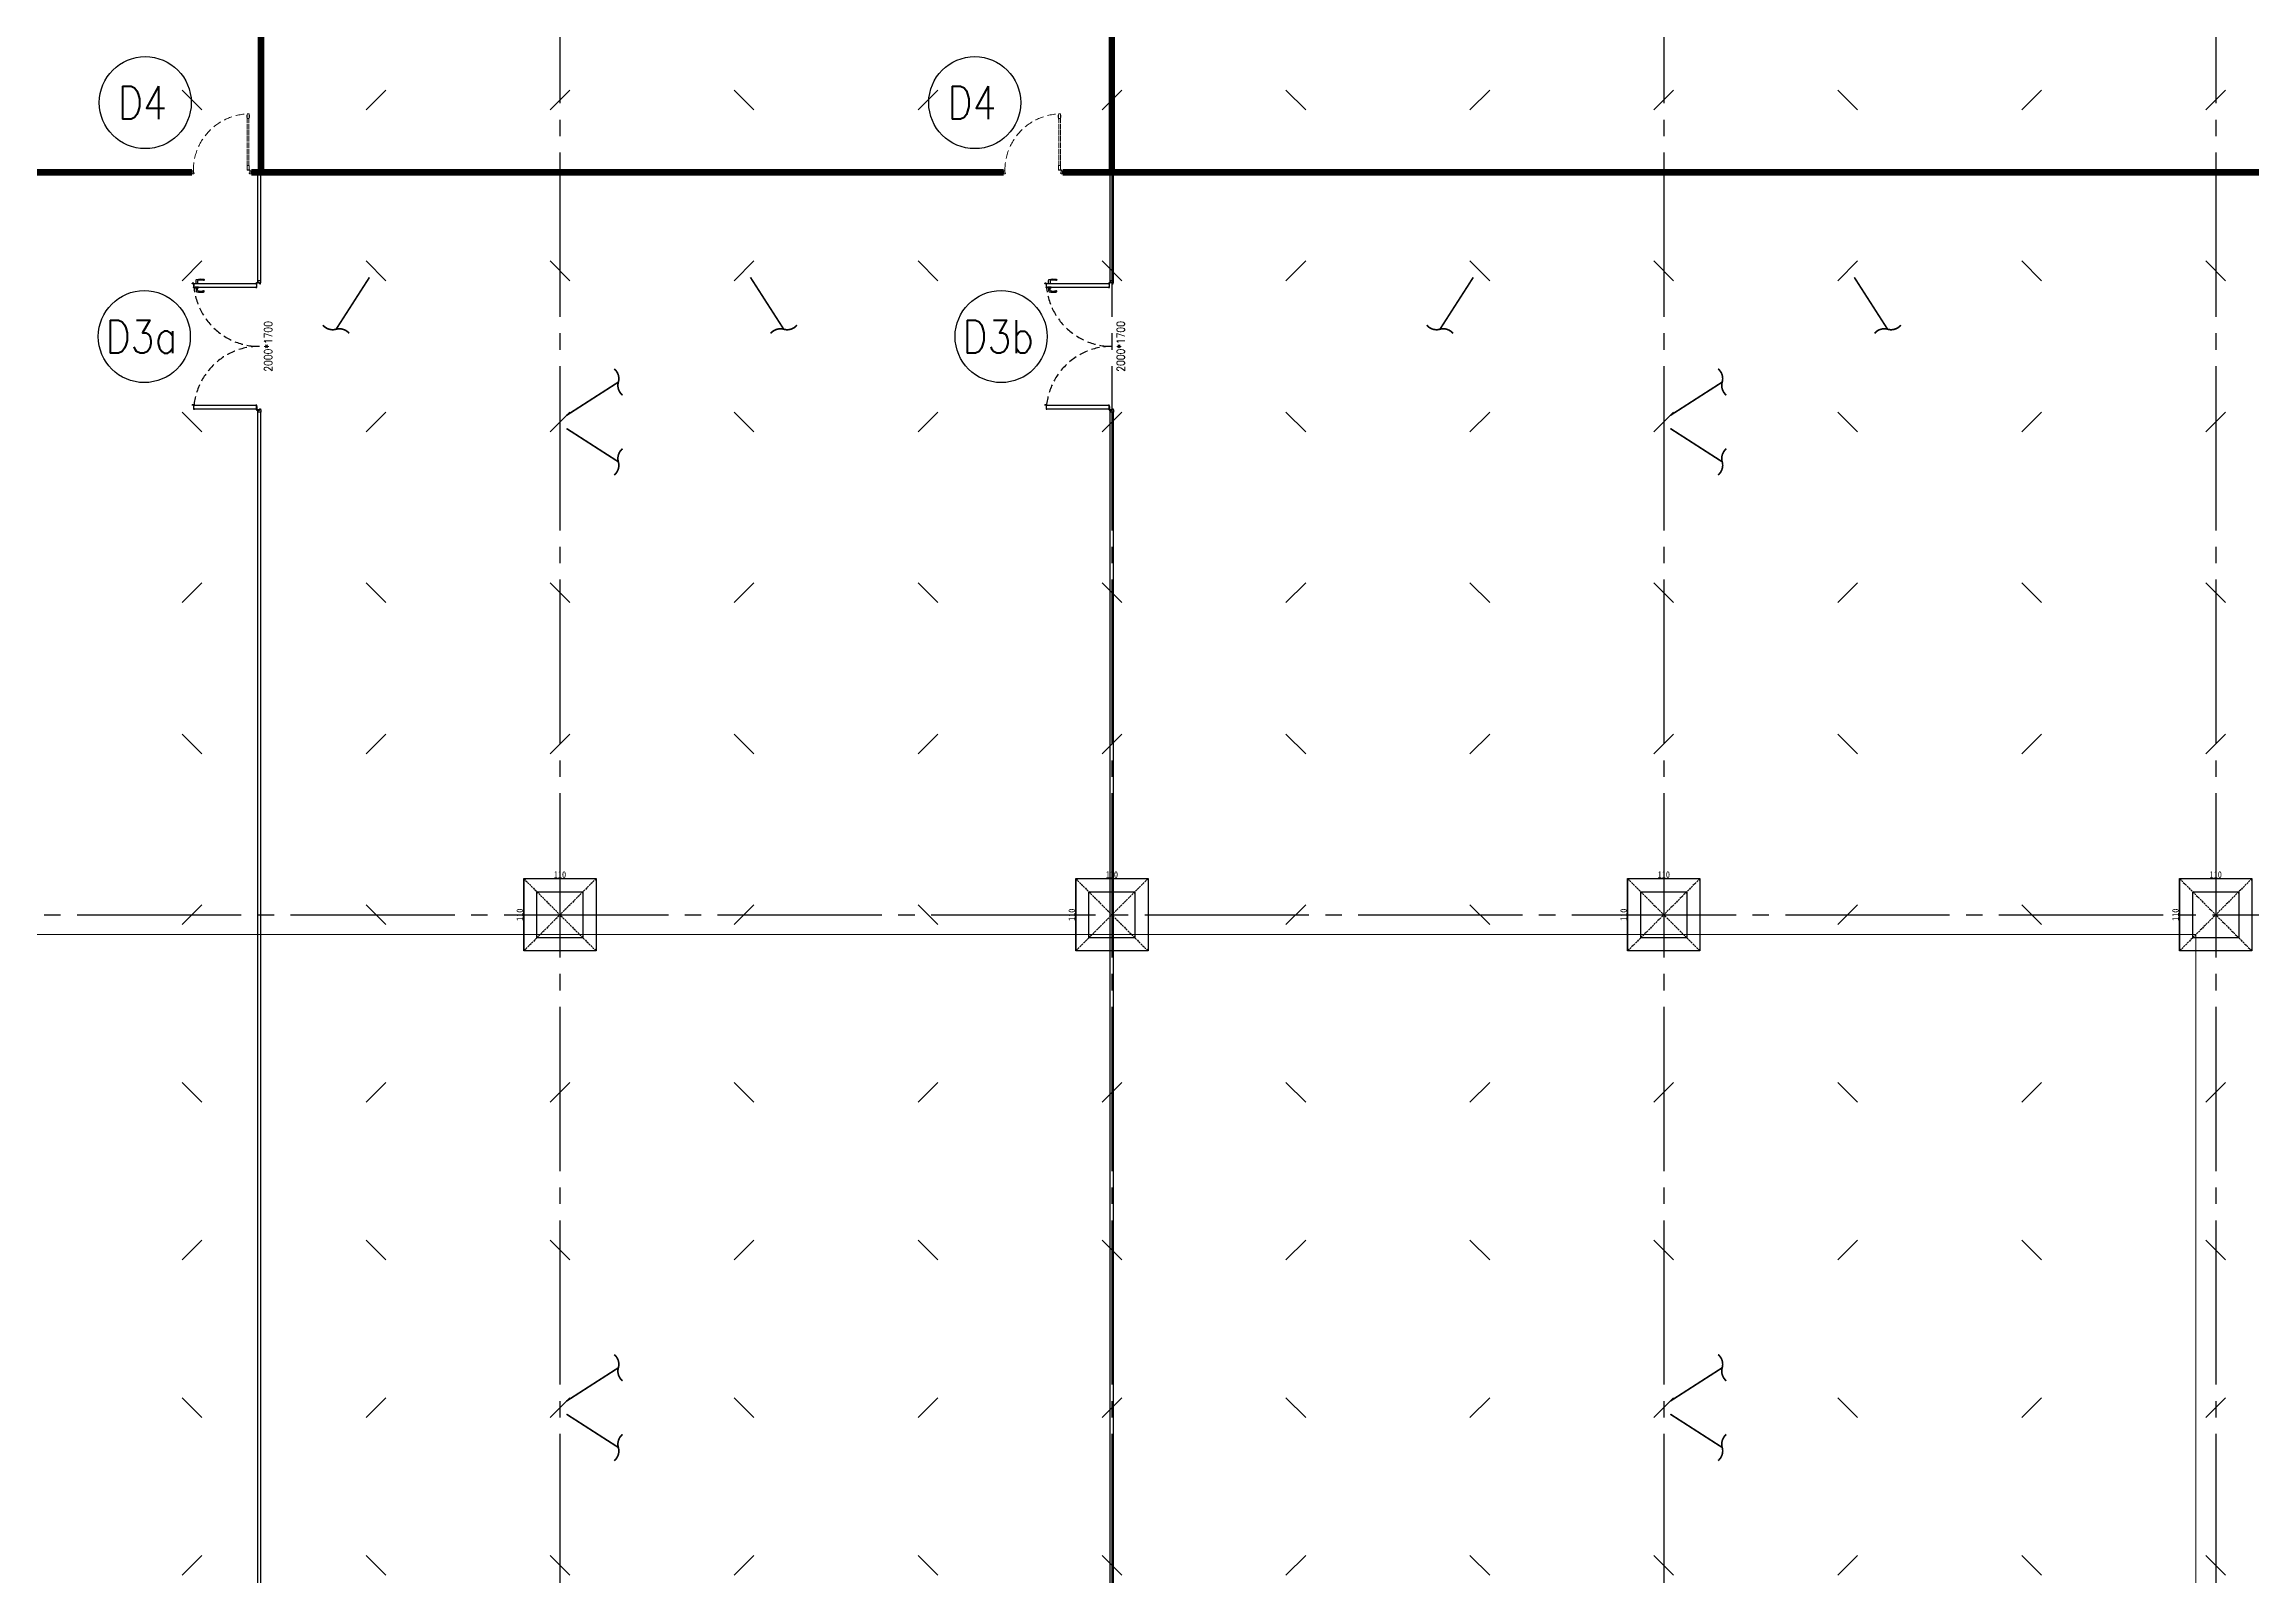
# Model space of a CAD drawing. Header units: millimetres. Extents: x -960 to 39633, y -720 to 12125.
# Drawn here: x 6055 to 9415, y 6494 to 8825 of the extents above; entities that cross this region are included whole.
import ezdxf
from ezdxf.enums import TextEntityAlignment as Align

# ---------------------------------------------------------------- set-up
doc = ezdxf.new("R2010")
doc.units = ezdxf.units.MM
doc.header["$LTSCALE"] = 100
for name, pattern in [('188K-SM-03-F05-ARCH-PA-Y2257103$0$DASHED', [19.05, 12.7, -6.35]), ('X-S-FAB-L05$0$COL-CEN-LIN', [3.25, 2.5, -0.25, 0.25, -0.25]), ('X-S-FAB-L05$0$DASHED', [0.75, 0.5, -0.25]), ('X-S-FAB-L05$0$HIDDEN', [0.4, 0.3, -0.1])]:
    doc.linetypes.add(name, pattern=pattern)
for name, color, linetype in [('0-xref', 7, 'Continuous'), ('188K-SM-03-F05-ARCH-PA-Y2257103$0$K-DIivder-3.5', 102, '188K-SM-03-F05-ARCH-PA-Y2257103$0$DASHED'), ('188K-SM-03-F05-ARCH-PA-Y2257103$0$K-Door', 4, 'Continuous'), ('188K-SM-03-F05-ARCH-PA-Y2257103$0$K-TXT', 53, 'Continuous'), ('188K-SM-03-F05-ARCH-PA-Y2257103$0$K-W-P1-3.5-非抗', 200, 'Continuous'), ('X-S-FAB-L05$0$BEAM', 8, 'Continuous'), ('X-S-FAB-L05$0$BLOCK', 8, 'Continuous'), ('X-S-FAB-L05$0$BR-D', 8, 'X-S-FAB-L05$0$DASHED'), ('X-S-FAB-L05$0$CCL', 8, 'X-S-FAB-L05$0$COL-CEN-LIN'), ('X-S-FAB-L05$0$COL', 8, 'Continuous'), ('X-S-FAB-L05$0$COL-S', 8, 'Continuous'), ('X-S-FAB-L05$0$S-FNDN', 8, 'Continuous'), ('X-S-FAB-L05$0$S-鋼柱', 8, 'Continuous'), ('X-S-FAB-L05$0$SLAB', 8, 'Continuous'), ('X-S-FAB-L05$0$斜撐', 8, 'Continuous')]:
    doc.layers.add(name, color=color, linetype=linetype)
doc.layers.add('188K-SM-03-F05-ARCH-PA-Y2257103$0$K-DOOR-鋼板門', color=150, linetype='188K-SM-03-F05-ARCH-PA-Y2257103$0$DASHED', lineweight=9)
doc.layers.add('X-S-FAB-L05$0$XREF', color=8, linetype='Continuous', lineweight=0)
doc.styles.add('188K-SM-03-F05-ARCH-PA-Y2257103$0$Standard', font='txt.shx', dxfattribs={"bigfont": 'chineset.shx'})
doc.styles.add('X-S-FAB-L05$0$DIM', font='', dxfattribs={"width": 0.8})
doc.styles.get('X-S-FAB-L05$0$DIM').set_extended_font_data('MingLiU')
doc.dimstyles.new('X-S-FAB-L05$0$JJP_005_defpoint', dxfattribs={"dimtxt": 20, "dimasz": 0.5, "dimexe": 0.5, "dimexo": 0.5, "dimgap": 0.5, "dimtad": 1, "dimdsep": 46, "dimtxsty": 'X-S-FAB-L05$0$DIM', "dimblk": 'X-S-FAB-L05$0$_None', "dimcen": 10, "dimclrd": 256, "dimclre": 256, "dimclrt": 256, "dimadec": 0, "dimazin": 0, "dimtfac": 1, "dimtix": 1, "dimtmove": 2, "dimatfit": 3, "dimldrblk": 'X-S-FAB-L05$0$_None', "dimfxl": 0.5, "dimtolj": 1, "dimtzin": 0, "dimarcsym": 0})

# ---------------------------------------------------------------- blocks, each defined once
blk = doc.blocks.new('*D173')
at = {"layer": 'DefPoints', "lineweight": -2, "transparency": 16777216}
blk.add_line((0, 0), (110, 0), dxfattribs=at)
at = {"layer": 'DefPoints', "color": 0, "transparency": 16777216}
for p in [(0, 0), (110, 0), (110, 0)]:
    blk.add_point(p, dxfattribs=at)
at = {"layer": 'DefPoints', "transparency": 16777216, "insert": (55, 6.1), "char_height": 10, "attachment_point": 5, "style": 'X-S-FAB-L05$0$DIM'}
blk.add_mtext('\\A1;110', dxfattribs=at)
blk = doc.blocks.new('X-S-FAB-L05$0$_None')
blk = doc.blocks.new('*D174')
at = {"layer": 'DefPoints', "lineweight": -2, "transparency": 16777216}
blk.add_line((0, 0), (0, -110), dxfattribs=at)
at = {"layer": 'DefPoints', "color": 0, "transparency": 16777216}
for p in [(0, 0), (0, -110), (0, -110)]:
    blk.add_point(p, dxfattribs=at)
at = {"layer": 'DefPoints', "transparency": 16777216, "insert": (-6.1, -55), "char_height": 10, "attachment_point": 5, "rotation": 90, "style": 'X-S-FAB-L05$0$DIM'}
blk.add_mtext('\\A1;110', dxfattribs=at)
blk = doc.blocks.new('X-S-FAB-L05$0$斜撐')
at = {"layer": 'X-S-FAB-L05$0$BR-D', "const_width": 0.5}
blk.add_lwpolyline([(962.11, 215.55, -0.296213), (957.95, 215.19, 0.299957), (953.75, 214.85, 0.006918)], format="xyb", dxfattribs=at)
at = {"layer": 'X-S-FAB-L05$0$BR-D', "linetype": 'ByBlock', "const_width": 0.5}
blk.add_lwpolyline([(964.37, 197.57), (957.95, 215.19)], dxfattribs=at)
blk = doc.blocks.new('X-S-FAB-L05$0$SC1')
at = {"layer": 'DefPoints'}
blk.add_line((27925, 8342.1), (27955, 8312.1), dxfattribs=at)
blk = doc.blocks.new('X-S-FAB-L05$0$VC(C)')
at = {"layer": 'X-S-FAB-L05$0$S-鋼柱'}
for p in [(-21660, 412.9), (-20820, 412.9), (-19980, 412.9), (-19140, 412.9), (-21380, 152.9), (-21100, 152.9), (-20540, 152.9), (-20260, 152.9), (-19700, 152.9), (-19420, 152.9), (-18860, 152.9), (-18580, 152.9), (-21660, -77.1), (-20820, -77.1), (-19980, -77.1), (-19140, -77.1), (-21380, -337.1), (-21100, -337.1), (-20540, -337.1), (-20260, -337.1), (-19700, -337.1), (-19420, -337.1), (-18860, -337.1), (-18580, -337.1), (-21660, -567.1), (-20820, -567.1), (-19980, -567.1), (-19140, -567.1), (-21380, -827.1), (-20540, -827.1), (-19700, -827.1), (-18860, -827.1), (-21660, -1097.1), (-20820, -1097.1), (-19980, -1097.1), (-19140, -1097.1), (-21380, -1337.1), (-21100, -1337.1), (-20540, -1337.1), (-20260, -1337.1), (-19700, -1337.1), (-19420, -1337.1), (-18860, -1337.1), (-18580, -1337.1), (-21660, -1577.1), (-20820, -1577.1), (-19980, -1577.1), (-19140, -1577.1), (-21380, -1817.1), (-21100, -1817.1), (-20540, -1817.1), (-20260, -1817.1), (-19700, -1817.1), (-19420, -1817.1), (-18860, -1817.1), (-18580, -1817.1)]:
    blk.add_blockref('X-S-FAB-L05$0$SC1', p, dxfattribs=at)
at = {"layer": 'X-S-FAB-L05$0$S-鋼柱', "rotation": 90}
for p in [(14887.1, -19200), (15167.1, -19200), (15727.1, -19200), (16007.1, -19200), (16567.1, -19200), (16847.1, -19200), (17407.1, -19200), (17687.1, -19200), (14607.1, -19460), (15447.1, -19460), (16287.1, -19460), (17127.1, -19460), (14887.1, -19690), (15167.1, -19690), (15727.1, -19690), (16007.1, -19690), (16567.1, -19690), (16847.1, -19690), (17407.1, -19690), (17687.1, -19690), (14607.1, -19950), (15447.1, -19950), (16287.1, -19950), (17127.1, -19950), (14887.1, -20180), (15167.1, -20180), (15727.1, -20180), (16007.1, -20180), (16567.1, -20180), (16847.1, -20180), (17407.1, -20180), (17687.1, -20180), (14607.1, -20440), (15447.1, -20440), (16287.1, -20440), (17127.1, -20440), (14887.1, -20710), (15167.1, -20710), (15727.1, -20710), (16007.1, -20710), (16567.1, -20710), (16847.1, -20710), (17407.1, -20710), (17687.1, -20710), (14607.1, -20950), (15447.1, -20950), (16287.1, -20950), (17127.1, -20950), (14887.1, -21190), (15167.1, -21190), (15727.1, -21190), (16007.1, -21190), (16567.1, -21190), (16847.1, -21190), (17407.1, -21190), (17687.1, -21190), (14607.1, -21430), (15447.1, -21430), (16287.1, -21430), (17127.1, -21430)]:
    blk.add_blockref('X-S-FAB-L05$0$SC1', p, dxfattribs=at)
at = {"layer": 'X-S-FAB-L05$0$斜撐'}
for p, xscale, yscale, zscale, rotation in [((2062.8, 10492.6), -5.000000000000004, 5, 5, 167.3146368959792), ((11617.2, 10492.6), 5, 5, 5, 192.6853631040206), ((3742.8, 10492.6), -5.000000000000004, 5, 5, 167.3146368959792), ((13297.2, 10492.6), 5, 5, 5, 192.6853631040206), ((4827.4, 12747.2), 5.000000000000002, 5.000000000000002, 5.000000000000002, 282.6853631040207), ((6507.4, 12747.2), 5.000000000000002, 5.000000000000002, 5.000000000000002, 282.6853631040207), ((4827.4, 3752.8), -5, 5, 5, 257.3146368959793), ((6507.4, 3752.8), -5, 5, 5, 257.3146368959793), ((4827.4, 11247.2), 5.000000000000002, 5.000000000000002, 5.000000000000002, 282.6853631040207), ((6507.4, 11247.2), 5.000000000000002, 5.000000000000002, 5.000000000000002, 282.6853631040207), ((4827.4, 2252.8), -5, 5, 5, 257.3146368959793), ((6507.4, 2252.8), -5, 5, 5, 257.3146368959793)]:
    blk.add_blockref('X-S-FAB-L05$0$斜撐', p, dxfattribs=dict(at, xscale=xscale, yscale=yscale, zscale=zscale, rotation=rotation))
blk = doc.blocks.new('X-S-FAB-L05$0$板_3_2', base_point=(11935, 9055))
at = {"layer": 'X-S-FAB-L05$0$S-FNDN', "color": 15, "lineweight": 0, "flags": 128}
blk.add_lwpolyline([(11935, 9055), (4350, 9055), (4350, 7470), (9330, 7470), (9330, -55), (11935, -55), (11935, 4530), (11070, 4530), (11070, 5003), (11935, 5003)], close=True, dxfattribs=at)
blk = doc.blocks.new('188K-SM-03-F05-ARCH-PA-Y2257103$0$單開鋼板-900x1700')
at = {"ltscale": 0.005}
for p, q in [((3.5, 81.5), (3.5, 10.4)), ((3.5, 10.4), (3.5, 81.5)), ((3.5, 81.5), (3.5, 81.5)), ((5.9, 10.4), (5.9, 81.5)), ((5.9, 81.5), (6, 81.5)), ((6, 81.5), (6, 10.4)), ((6.1, 86.9), (6.7, 86.9)), ((6.1, 83.5), (6.1, 86.9)), ((6.7, 83.5), (6.1, 83.5)), ((6.7, 86.9), (6.7, 83.5)), ((0, 2), (0, -2)), ((2, 2.3), (0.3, 2.3)), ((2.1, -1), (2.1, 2.2)), ((3.5, 10.4), (3.5, 10.4)), ((6, 10.4), (5.9, 10.4)), ((87.9, -1), (87.9, 2.2)), ((88, 2.3), (89.7, 2.3)), ((90, 2), (90, -2)), ((0.3, -2.3), (2, -2.3)), ((2, -2.3), (3.1, -1.6)), ((2.6, -1), (2.1, -1)), ((2.5, -1.2), (2.5, -1.1)), ((2.5, -1.1), (2.6, -1.1)), ((3, -1.2), (2.5, -1.2)), ((3.1, -1), (2.9, -1)), ((2.9, -1.1), (3, -1.1)), ((3, -1.1), (3, -1.2)), ((3.1, -1.4), (3.1, -1.1)), ((86.9, -1), (87.1, -1)), ((86.9, -1.4), (86.9, -1.1)), ((88, -2.3), (86.9, -1.6)), ((87, -1.1), (87, -1.2)), ((87.1, -1.1), (87, -1.1)), ((87, -1.2), (87.5, -1.2)), ((87.4, -1), (87.9, -1)), ((87.5, -1.1), (87.4, -1.1)), ((87.5, -1.2), (87.5, -1.1)), ((89.7, -2.3), (88, -2.3))]:
    blk.add_line(p, q, dxfattribs=at)
for points in [[(3.3, 83.5), (3.3, 86.9), (2.8, 86.9), (2.8, 83.5)], [(6.1, 81.7), (6.1, 88.7), (3.3, 88.7), (3.3, 81.7)], [(2.3, -0.4), (2.3, 2.9), (2.1, 2.9), (2.1, -0.4)], [(5.9, 3.6), (2.8, 3.6), (2.8, 3.4), (5.9, 3.4)], [(6.1, 3.2), (6.1, 10.1), (3.3, 10.1), (3.3, 3.2)]]:
    blk.add_lwpolyline(points, close=True, dxfattribs=at)
for points in [[(3.4, 81.7), (3.4, 80.9, 0.158507), (3.4, 80.9), (3.4, 80.8, 0.72636), (3.5, 80.8), (3.5, 80.9, 0.414214), (3.5, 80.9, -0.414214), (3.4, 80.9), (3.4, 81.4, -0.414214), (3.5, 81.5), (3.8, 81.5, 0.414214), (3.8, 81.5), (3.8, 81.5, 0.414214), (3.8, 81.5), (3.5, 81.5, -0.414214), (3.4, 81.5), (3.4, 81.7, -0.414214), (3.5, 81.7), (4.7, 81.7), (4.7, 81.7), (4.7, 81.7), (6, 81.7, -0.414214), (6, 81.7), (6, 81.5, -0.414214), (6, 81.5), (5.7, 81.5, 0.414214), (5.7, 81.5), (5.7, 81.5, 0.414214), (5.7, 81.5), (6, 81.5, -0.414214), (6, 81.4), (6, 80.9, -0.414214), (6, 80.9), (6, 80.9, 0.414214), (6, 80.9), (6, 80.8, 0.72636), (6, 80.8), (6.1, 80.9, 0.158507), (6.1, 80.9), (6.1, 81.7, 0.414214), (6.1, 81.8), (3.4, 81.8, 0.414214)], [(4.7, 10.1), (4.7, 10.1), (3.5, 10.1, -0.414214), (3.4, 10.2), (3.4, 10.3, -0.414214), (3.5, 10.3), (3.8, 10.3, 0.414214), (3.8, 10.3), (3.8, 10.3, 0.414214), (3.8, 10.4), (3.5, 10.4, -0.414214), (3.4, 10.4), (3.4, 10.9, -0.414214), (3.5, 10.9), (3.5, 10.9, 0.414214), (3.5, 10.9), (3.5, 11, 0.72636), (3.4, 11), (3.4, 10.9, 0.158507), (3.4, 10.9), (3.4, 10.1, 0.414214), (3.4, 10.1), (6, 10.1, 0.414214), (6.1, 10.1), (6.1, 10.9, 0.158507), (6.1, 10.9), (6, 11, 0.72636), (6, 11), (6, 10.9, 0.414214), (6, 10.9, -0.414214), (6, 10.9), (6, 10.4, -0.414214), (6, 10.4), (5.7, 10.4, 0.414214), (5.7, 10.3), (5.7, 10.3, 0.414214), (5.7, 10.3), (6, 10.3, -0.414214), (6, 10.3), (6, 10.2, -0.414214), (6, 10.1), (4.7, 10.1)]]:
    blk.add_lwpolyline(points, format="xyb", close=True, dxfattribs=at)
at = {"linetype": '188K-SM-03-F05-ARCH-PA-Y2257103$0$DASHED', "ltscale": 0.01}
blk.add_arc((2.4, 3.3), 85.5, 359.2774, 87.5065, dxfattribs=at)
at = {"ltscale": 0.005}
for centre, major_axis, start_param, end_param in [((0.3, 2), (0.246, -0.246), 2.356194, 3.926991), ((2, 2.2), (0.0738, -0.0738), 7.068583, 8.63938), ((88, 2.2), (-0.0738, -0.0738), -2.356194, -0.785398), ((89.7, 2), (-0.246, -0.246), 2.356194, 3.926991), ((0.3, -2), (-0.246, -0.246), 5.497787, 7.068583), ((2.6, -1.1), (-0.0246, -0.0246), 0.785398, 3.926991), ((2.9, -1.1), (-0.0246, -0.0246), 3.926991, 7.068583), ((3.1, -1.1), (0.0246, -0.0246), 7.068583, 8.63938), ((2.9, -1.4), (0.148, -0.148), 6.162283, 7.068583), ((86.9, -1.1), (-0.0246, -0.0246), -2.356194, -0.785398), ((87.1, -1.4), (-0.148, -0.148), -0.785398, 0.120903), ((87.1, -1.1), (0.0246, -0.0246), -0.785398, 2.356194), ((87.4, -1.1), (0.0246, -0.0246), 2.356194, 5.497787), ((89.7, -2), (0.246, -0.246), -0.785398, 0.785398)]:
    blk.add_ellipse(centre, major_axis=major_axis, ratio=1, start_param=start_param, end_param=end_param, dxfattribs=at)
at = {"ltscale": 0.005, "extrusion": (0, 0, -1)}
blk.add_ellipse((2.4, 3.3), major_axis=(-0.344, 0.344), ratio=1, start_param=5.497787, end_param=11.780972, dxfattribs=at)
blk = doc.blocks.new('188K-SM-03-F05-ARCH-PA-Y2257103$0$雙開門-2000×1700')
for p, q in [((185.2, 96.2), (183.8, 96.1)), ((189.2, 96.2), (185.2, 96.2)), ((185.2, 94), (189.2, 94)), ((189.2, 97.5), (189.2, 92.6)), ((190, 97.5), (189.2, 97.5)), ((189.2, 92.6), (190, 92.6)), ((190, 92.6), (190, 97.5)), ((1.8, 2.5), (0, 2.5)), ((0, -2.5), (0, 2.5)), ((198.2, 2.5), (200, 2.5)), ((200, -2.5), (200, 2.5)), ((1.8, -2.5), (0, -2.5)), ((198.2, -2.5), (200, -2.5))]:
    blk.add_line(p, q)
for points in [[(10.9, 100.1), (10.9, 102), (10.9, 100.1), (4.3, 100.1), (4.3, 100), (4.7, 100), (4.7, 98.9, 0.414214), (4.8, 98.8), (5, 98.8), (5, 98.9), (4.9, 98.9), (4.9, 99.9), (5, 99.9), (5, 4.1), (4.9, 4.1), (4.9, 5.1), (5, 5.1), (5, 5.2), (4.8, 5.2, 0.414214), (4.7, 5.1), (4.7, 4, 0.414214), (4.8, 3.8), (10.2, 3.8, 0.414214), (10.3, 4), (10.3, 5.1, 0.414214), (10.2, 5.2), (10, 5.2), (10, 5.1), (10.1, 5.1), (10.1, 4.1), (10, 4.1), (10, 99.9), (10.1, 99.9), (10.1, 98.9), (10, 98.9), (10, 98.8), (10.2, 98.8, 0.414214), (10.3, 98.9), (10.3, 99.9), (11.1, 99.9, 0.414214), (11.1, 100), (11.1, 102.1, 0.414214), (11.1, 102.2), (10.3, 102.2), (10.3, 102), (10.9, 102)], [(195.9, 100.1), (195.9, 102), (195.9, 100.1), (189.3, 100.1), (189.3, 100), (189.7, 100), (189.7, 98.9, 0.414214), (189.8, 98.8), (190, 98.8), (190, 98.9), (189.9, 98.9), (189.9, 99.9), (190, 99.9), (190, 4.1), (189.9, 4.1), (189.9, 5.1), (190, 5.1), (190, 5.2), (189.8, 5.2, 0.414214), (189.7, 5.1), (189.7, 4, 0.414214), (189.8, 3.8), (195.2, 3.8, 0.414214), (195.3, 4), (195.3, 5.1, 0.414214), (195.2, 5.2), (195, 5.2), (195, 5.1), (195.1, 5.1), (195.1, 4.1), (195, 4.1), (195, 99.9), (195.1, 99.9), (195.1, 98.9), (195, 98.9), (195, 98.8), (195.2, 98.8, 0.414214), (195.3, 98.9), (195.3, 99.9), (196.1, 99.9, 0.414214), (196.1, 100), (196.1, 102.1, 0.414214), (196.1, 102.2), (195.3, 102.2), (195.3, 102), (195.9, 102)], [(195.8, 96.2), (199.8, 96.2), (201.2, 96.1, -0.327495), (202, 95.4, -0.089847), (202.2, 84.7, -1.144881), (200.3, 85.1, 0.137079), (200.3, 93.5, 0.349357), (199.8, 94), (195.8, 94)], [(4.7, -0.6, 0.306748), (4.5, -0.2), (4.1, -0.2, 0.306748), (3.9, -0.6), (4, -0.6, -0.414214), (4.1, -0.7), (4.1, -0.7), (4, -0.7), (4, -1.5), (4.6, -1.5), (4.6, -0.7), (4.5, -0.7), (4.5, -0.7, -0.414214), (4.6, -0.6), (4.7, -0.6), (4.8, -0.6, -0.414214), (5, -0.8), (5, -1.5, -0.320245), (4.7, -1.9), (3, -2.5), (0.6, -2.5, -0.414214), (0, -1.9), (0, 1.9, -0.414214), (0.6, 2.5), (3, 2.5), (3, 0), (3, 0, 0.414214), (3.7, -0.6), (3.9, -0.6)], [(195.3, -0.6, -0.306748), (195.5, -0.2), (195.9, -0.2, -0.306748), (196.1, -0.6), (196, -0.6, 0.414214), (195.9, -0.7), (195.9, -0.7), (196, -0.7), (196, -1.5), (195.4, -1.5), (195.4, -0.7), (195.5, -0.7), (195.5, -0.7, 0.414214), (195.4, -0.6), (195.3, -0.6), (195.2, -0.6, 0.414214), (195, -0.8), (195, -1.5, 0.320245), (195.3, -1.9), (197, -2.5), (199.4, -2.5, 0.414214), (200, -1.9), (200, 1.9, 0.414214), (199.4, 2.5), (197, 2.5), (197, 0), (197, 0, -0.414214), (196.3, -0.6), (196.1, -0.6)]]:
    blk.add_lwpolyline(points, format="xyb")
blk.add_lwpolyline([(195, 92.6), (195, 97.5), (195.8, 97.5), (195.8, 92.6)], close=True)
at = {"ltscale": 500}
for points in [[(3.3, 1), (3.3, 3.1), (3, 3.1), (3, 1)], [(8.5, 3.8), (4, 3.8), (4, 4.1), (8.5, 4.1)], [(191.5, 3.8), (196, 3.8), (196, 4.1), (191.5, 4.1)], [(196.7, 1), (196.7, 3.1), (197, 3.1), (197, 1)]]:
    blk.add_lwpolyline(points, close=True, dxfattribs=at)
at = {"linetype": '188K-SM-03-F05-ARCH-PA-Y2257103$0$DASHED', "ltscale": 0.01}
for centre, start, end in [((0, 0), 0, 87.2908), ((200, 0), 92.7092, 180)]:
    blk.add_arc(centre, 100, start, end, dxfattribs=at)
for centre, major_axis, start_param, end_param in [((212.5, 89.5), (-21.3, 21.3), 0.585307, 0.943734), ((183.8, 84.8), (-0.707, 0.707), 0.872811, 4.284184), ((183.9, 95.2), (0.624, 0.624), 0.866962, 2.13291), ((199.6, 89.3), (-10.9, 10.9), 0.51383, 1.058752), ((185.3, 93.4), (-0.417, 0.417), -0.669314, 0.675093)]:
    blk.add_ellipse(centre, major_axis=major_axis, ratio=1, start_param=start_param, end_param=end_param)
at = {"ltscale": 500, "extrusion": (0, 0, -1)}
blk.add_ellipse((3.5, 3.6), major_axis=(0.495, 0.495), ratio=1, start_param=3.926991, end_param=10.210176, dxfattribs=at)
at = {"ltscale": 500}
blk.add_ellipse((196.5, 3.6), major_axis=(-0.495, 0.495), ratio=1, start_param=3.926991, end_param=10.210176, dxfattribs=at)
at = {"color": 8, "style": '188K-SM-03-F05-ARCH-PA-Y2257103$0$Standard', "width": 0.85}
blk.add_text('2000*1700', height=12, dxfattribs=at).set_placement((100, -13.5), align=Align.MIDDLE_CENTER)
blk = doc.blocks.new('188K-SM-03-F05-ARCH-PA-Y2257103')
at = {"layer": '188K-SM-03-F05-ARCH-PA-Y2257103$0$K-DIivder-3.5', "linetype": 'ByBlock', "ltscale": 2, "const_width": 10}
for points in [[(6385, 9007.5), (6385, 8630)], [(7680, 8945), (7680, 8630)]]:
    blk.add_lwpolyline(points, dxfattribs=at)
at = {"layer": '188K-SM-03-F05-ARCH-PA-Y2257103$0$K-DIivder-3.5', "linetype": 'ByBlock', "ltscale": 2, "const_width": 10, "elevation": 0}
for points in [[(4475, 8630), (6280.1, 8630)], [(6370.1, 8630), (7515.1, 8630)], [(7605.1, 8630), (12500, 8630)]]:
    blk.add_lwpolyline(points, dxfattribs=at)
at = {"layer": '188K-SM-03-F05-ARCH-PA-Y2257103$0$K-TXT'}
for centre in [(6208.9, 8735.9, 0), (7471.3, 8735.9, 0), (6207.4, 8379.9, 0), (7511.4, 8379.9, 0)]:
    blk.add_circle(centre, 70, dxfattribs=at)
at = {"layer": '188K-SM-03-F05-ARCH-PA-Y2257103$0$K-W-P1-3.5-非抗'}
for p, q in [((6380, 8465), (6380, 8630)), ((6385, 8465), (6385, 8630)), ((7677.5, 8465), (7677.5, 8630)), ((7682.5, 8465), (7682.5, 8630)), ((6380, 2106), (6380, 8265)), ((6385, 2106), (6385, 8265)), ((7677.5, 732.5), (7677.5, 8265)), ((7682.5, 732.5), (7682.5, 8265))]:
    blk.add_line(p, q, dxfattribs=at)
at = {"layer": '188K-SM-03-F05-ARCH-PA-Y2257103$0$K-Door', "rotation": 89.99999999999999}
for p in [(6382.5, 8265), (7680, 8265)]:
    blk.add_blockref('188K-SM-03-F05-ARCH-PA-Y2257103$0$雙開門-2000×1700', p, dxfattribs=at)
at = {"layer": '188K-SM-03-F05-ARCH-PA-Y2257103$0$K-DOOR-鋼板門', "xscale": -1}
for p in [(6370.1, 8630, 0), (7605.1, 8630, 0)]:
    blk.add_blockref('188K-SM-03-F05-ARCH-PA-Y2257103$0$單開鋼板-900x1700', p, dxfattribs=at)
at = {"layer": '188K-SM-03-F05-ARCH-PA-Y2257103$0$K-TXT', "style": '188K-SM-03-F05-ARCH-PA-Y2257103$0$Standard', "width": 0.85}
for s, p in [('D4', (6204.5, 8735.9, 0)), ('D4', (7466.9, 8735.9, 0)), ('D3a', (6203, 8379.9, 0)), ('D3b', (7507, 8379.9, 0))]:
    blk.add_text(s, height=50, dxfattribs=at).set_placement(p, align=Align.MIDDLE)
blk = doc.blocks.new('*U58')
at = {"layer": 'DefPoints', "linetype": 'X-S-FAB-L05$0$HIDDEN', "ltscale": 0.1}
for p, q in [((110, 0), (0, -110)), ((0, 0), (110, -110))]:
    blk.add_line(p, q, dxfattribs=at)
at = {"layer": 'X-S-FAB-L05$0$COL', "ltscale": 0.1}
blk.add_lwpolyline([(0, 0), (110, 0), (110, -110), (0, -110)], close=True, dxfattribs=at)
at = {"layer": 'DefPoints'}
dim = blk.add_linear_dim(base=(0, -110), p1=(0, 0), p2=(0, -110), angle=90, dimstyle='X-S-FAB-L05$0$JJP_005_defpoint', override={"dimtxt": 10}, dxfattribs=at)
dim.commit()
dim.dimension.update_dxf_attribs({"geometry": '*D174', "text_midpoint": (-6.067, -55)})
dim = blk.add_linear_dim(base=(110, 0), p1=(0, 0), p2=(110, 0), dimstyle='X-S-FAB-L05$0$JJP_005_defpoint', override={"dimtxt": 10}, dxfattribs=at)
dim.commit()
dim.dimension.update_dxf_attribs({"geometry": '*D173', "text_midpoint": (55, 6.067)})
blk = doc.blocks.new('X-S-FAB-L05$0$FAB2-L05')
at = {"layer": 'X-S-FAB-L05$0$CCL'}
for p, q in [((-19320, 11005), (-19320, 0)), ((-18480, 11005), (-18480, 0)), ((-17640, 11005), (-17640, 0)), ((-16800, 11005), (-16800, 0)), ((-26880, 8220), (1210, 8220))]:
    blk.add_line(p, q, dxfattribs=at)
at = {"layer": 'X-S-FAB-L05$0$COL-S'}
for points in [[(-19355, 8255), (-19285, 8255), (-19285, 8185), (-19355, 8185)], [(-18515, 8255), (-18445, 8255), (-18445, 8185), (-18515, 8185)], [(-17675, 8255), (-17605, 8255), (-17605, 8185), (-17675, 8185)], [(-16835, 8255), (-16765, 8255), (-16765, 8185), (-16835, 8185)]]:
    blk.add_lwpolyline(points, close=True, dxfattribs=at)
at = {"layer": 'X-S-FAB-L05$0$BEAM'}
for p in [(-19375, 8275), (-18535, 8275), (-17695, 8275), (-16855, 8275)]:
    blk.add_blockref('*U58', p, dxfattribs=at)
blk = doc.blocks.new('X-S-FAB-L05')
at = {"layer": 'X-S-FAB-L05$0$COL-S'}
for points in [[(6805, 7535), (6875, 7535), (6875, 7465), (6805, 7465)], [(7645, 7535), (7715, 7535), (7715, 7465), (7645, 7465)], [(8485, 7535), (8555, 7535), (8555, 7465), (8485, 7465)], [(9325, 7535), (9395, 7535), (9395, 7465), (9325, 7465)]]:
    blk.add_lwpolyline(points, close=True, dxfattribs=at)
at = {"layer": 'X-S-FAB-L05$0$BEAM'}
for p in [(6785, 7555), (7625, 7555), (8465, 7555), (9305, 7555)]:
    blk.add_blockref('*U58', p, dxfattribs=at)
at = {"layer": 'X-S-FAB-L05$0$BLOCK'}
blk.add_blockref('X-S-FAB-L05$0$FAB2-L05', (26160, -720), dxfattribs=at)
at = {"layer": 'X-S-FAB-L05$0$SLAB', "color": 15, "lineweight": 0}
blk.add_blockref('X-S-FAB-L05$0$板_3_2', (11935, 9055), dxfattribs=at)
at = {"layer": 'X-S-FAB-L05$0$XREF'}
blk.add_blockref('X-S-FAB-L05$0$VC(C)', (0, 0), dxfattribs=at)

msp = doc.modelspace()

# ---------------------------------------------------------------- block references
msp.add_blockref('188K-SM-03-F05-ARCH-PA-Y2257103', (0, 0))
at = {"layer": '0-xref'}
msp.add_blockref('X-S-FAB-L05', (0, 0), dxfattribs=at)

doc.saveas('drawing.dxf')
